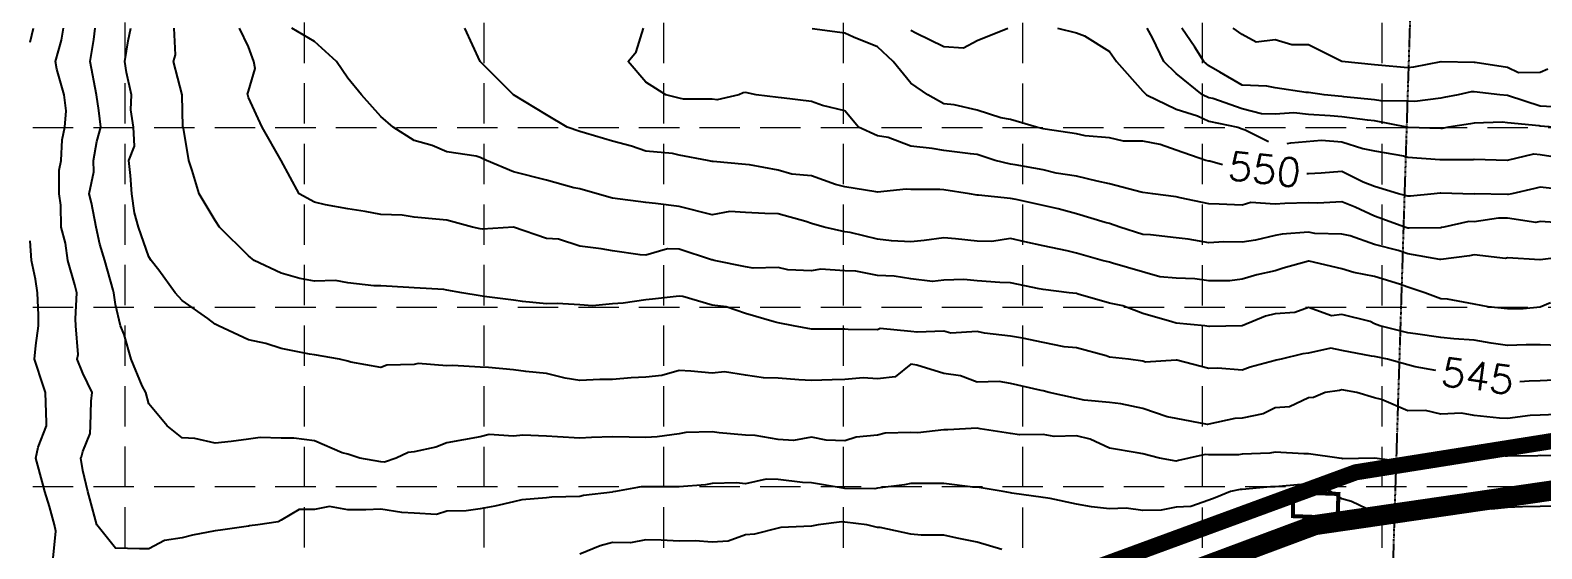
# Model space of a CAD drawing. Header units: inches. Extents: x 8135 to 11700, y -938 to 4760.
# Drawn here: x 9337 to 10086, y 1881 to 2137 of the extents above; entities that cross this region are included whole.
import ezdxf
from ezdxf.enums import TextEntityAlignment as Align

# ---------------------------------------------------------------- set-up
doc = ezdxf.new("R2010")
doc.units = ezdxf.units.IN
doc.header["$MEASUREMENT"] = 0
for name, pattern in [('DASHED', [0.75, 0.5, -0.25]), ('HIDDEN', [0.375, 0.25, -0.125]), ('HIDDEN2', [0.1875, 0.125, -0.0625]), ('PHANTOM', [2.5, 1.25, -0.25, 0.25, -0.25, 0.25, -0.25])]:
    doc.linetypes.add(name, pattern=pattern)
for name, color, linetype in [('EC', 35, 'DASHED'), ('FINAL-REMEDIATION-2-27-07', 31, 'HIDDEN2'), ('GRID', 254, 'HIDDEN'), ('LIMITS OF DISTURBANCE', 1, 'HIDDEN'), ('PH1-BNDY', 1, 'PHANTOM'), ('PH2-BNDY', 1, 'PHANTOM'), ('XCONC', 8, 'Continuous')]:
    doc.layers.add(name, color=color, linetype=linetype)
doc.styles.add('Style-simple', font='simple.shx')

msp = doc.modelspace()

# ---------------------------------------------------------------- linework, layer by layer
at = {"layer": 'EC', "color": 35, "linetype": 'Continuous', "flags": 128}
for points, elevation in [([(9337.43, 2131.55), (9339.01, 2138.41)], 541), ([(10092.23, 1901.61), (10084.92, 1901.49), (10076.13, 1901.34), (10068.67, 1901.08), (10060.92, 1900.16), (10052.17, 1900.78), (10044.93, 1899.65), (10035.67, 1899.65), (10028.95, 1899.24), (10019.42, 1899.24), (10012.35, 1899.48), (10002.92, 1898.49), (9991.55, 1903.96), (9986.67, 1905.37), (9981.02, 1908.91), (9970.17, 1912.3), (9966.63, 1912.46), (9953.67, 1911.27), (9951.44, 1911.17), (9937.42, 1909.96), (9936.38, 1909.95), (9931.6, 1908.91), (9924.05, 1905.78), (9920.92, 1904.69), (9911.96, 1901.51), (9904.67, 1901.11), (9897.31, 1899.77), (9888.17, 1899.48), (9879.92, 1900.66), (9871.67, 1900.34), (9862.84, 1901.38), (9855.42, 1902.72), (9842.3, 1905.54), (9838.92, 1906), (9823.41, 1908.16), (9822.67, 1908.34), (9819.01, 1908.91), (9806.17, 1911.05), (9804.07, 1911.01), (9789.67, 1912.84), (9785.68, 1912.97), (9773.42, 1912.97), (9770.17, 1912.17), (9756.92, 1910.61), (9755.54, 1910.32), (9740.67, 1910.5), (9738.82, 1910.77), (9724.17, 1913.18), (9719.64, 1913.45), (9707.67, 1914.89), (9701.65, 1915.03), (9691.42, 1912.75), (9687.11, 1913.23), (9674.92, 1912.84), (9671.63, 1912.25), (9658.67, 1911.3), (9656.38, 1911.2), (9642.17, 1911.2), (9639.85, 1911.23), (9627.17, 1908.91), (9625.89, 1908.7), (9625.67, 1908.66), (9611.37, 1906.93), (9609.42, 1906.39), (9595.67, 1906.16), (9592.92, 1905.74), (9580.74, 1904.79), (9576.67, 1903.89), (9567.41, 1901.67), (9560.17, 1900.32), (9553.15, 1899.44), (9543.67, 1899.26), (9538.57, 1897.6), (9527.42, 1898.21), (9521.3, 1898.54), (9510.92, 1900.27), (9503.54, 1899.91), (9494.67, 1899.91), (9485.51, 1901.58), (9478.17, 1899.96), (9470.49, 1900.09), (9461.67, 1894.7), (9460.14, 1893.97), (9450.07, 1892.41), (9445.94, 1891.89), (9445.42, 1891.72), (9431.62, 1889.71), (9428.92, 1889.38), (9417.72, 1887.29), (9412.67, 1885.95), (9403.96, 1884.63), (9396.17, 1880.62), (9391.46, 1880.62), (9379.67, 1880.95), (9370.44, 1892.41), (9366.98, 1905.3), (9365.95, 1908.91), (9363.42, 1919.41), (9362.45, 1925.41), (9362.74, 1926.07), (9363.42, 1928.78), (9367.17, 1937.72), (9367.23, 1941.41), (9367.61, 1953.66), (9368.11, 1957.91), (9363.42, 1967.58), (9360.71, 1974.41), (9361.09, 1976.74), (9360.02, 1990.91), (9359.82, 1994.51), (9360.44, 2007.41), (9359.5, 2011.22), (9356.03, 2023.41), (9354.96, 2031.88), (9352.74, 2039.91), (9352.53, 2050.8), (9351.82, 2056.41), (9351.82, 2068.02), (9352.7, 2072.91), (9353.21, 2083.12), (9354.6, 2089.41), (9355.17, 2097.41), (9354.22, 2105.41), (9350.66, 2118.17), (9349.91, 2121.91), (9352.92, 2132.41), (9353.91, 2138.41)], 542), ([(10100.28, 1926.52), (10084.92, 1926.73), (10083.78, 1926.54), (10068.67, 1926.36), (10067.56, 1926.49), (10052.17, 1927.44), (10050.16, 1927.36), (10043.92, 1925.41), (10037.87, 1923.21), (10035.67, 1922.83), (10021.29, 1923.52), (10019.42, 1923.35), (10002.92, 1925.41), (9986.98, 1925.1), (9986.67, 1925.22), (9985.3, 1925.41), (9970.17, 1927.67), (9967.93, 1927.58), (9953.67, 1928.39), (9951.07, 1927.97), (9937.42, 1927.41), (9935.61, 1927.17), (9920.92, 1927.04), (9918.98, 1927.32), (9910.99, 1925.41), (9905.86, 1924.21), (9904.67, 1923.98), (9896.42, 1925.41), (9888.17, 1927.56), (9885.42, 1928.08), (9871.67, 1930.43), (9862.04, 1934.89), (9855.42, 1936.52), (9844.28, 1936.22), (9838.92, 1937.24), (9827.17, 1936.98), (9822.67, 1937.63), (9807.61, 1940.02), (9806.17, 1940.29), (9791.6, 1939.54), (9789.67, 1939.51), (9776.87, 1938.02), (9773.42, 1938.12), (9760.7, 1937.75), (9756.92, 1936.76), (9746.36, 1935.81), (9740.67, 1934.11), (9731.51, 1934.3), (9724.17, 1935.8), (9715.2, 1934.12), (9707.67, 1934.62), (9696.3, 1936.61), (9691.42, 1936.77), (9678.46, 1937.98), (9674.92, 1938.41), (9661.92, 1938.21), (9658.67, 1937.56), (9647.76, 1935.99), (9642.17, 1935.72), (9625.67, 1935.99), (9615.29, 1935.64), (9609.42, 1935.34), (9598.42, 1936.08), (9592.92, 1936.27), (9581.27, 1936.88), (9576.67, 1936.41), (9564.57, 1937.14), (9560.17, 1936.08), (9543.67, 1932.97), (9538.15, 1930.85), (9527.42, 1928.53), (9524.55, 1928.19), (9518.62, 1925.41), (9512.88, 1923.45), (9510.92, 1923.58), (9500.58, 1925.41), (9494.67, 1927.41), (9491.92, 1928.08), (9478.17, 1933.97), (9467.92, 1935.36), (9461.67, 1935.36), (9451.29, 1935.63), (9445.42, 1934.91), (9436.95, 1933.63), (9428.92, 1932.94), (9418.92, 1935.26), (9412.67, 1935.48), (9405.17, 1941.41), (9396.17, 1952.41), (9394.63, 1957.91), (9392.76, 1961.32), (9387.42, 1974.41), (9383.92, 1986.67), (9382.19, 1990.91), (9379.67, 2001.52), (9378.77, 2007.41), (9378.44, 2008.62), (9374.32, 2023.41), (9371.81, 2031.39), (9370.09, 2039.91), (9367.81, 2051.96), (9366.67, 2056.41), (9368.95, 2067.3), (9368.74, 2072.91), (9370.39, 2082.34), (9372.38, 2089.41), (9371.36, 2097.6), (9370.18, 2105.41), (9367.12, 2121.91), (9368.93, 2132.82), (9369.61, 2138.41)], 543), ([(10101.42, 1947.34), (10084.92, 1946.7), (10079.91, 1946.5), (10068.67, 1945.06), (10064.78, 1945.3), (10052.17, 1946.58), (10045.94, 1947.65), (10035.67, 1947.26), (10028.09, 1949.11), (10019.42, 1948.96), (10006.32, 1954.51), (10002.92, 1955.29), (9994.17, 1957.91), (9986.67, 1959.25), (9985.6, 1958.99), (9978.42, 1957.91), (9972.59, 1955.5), (9970.17, 1955.37), (9960.79, 1950.8), (9953.67, 1950.41), (9947.73, 1947.45), (9937.42, 1945.29), (9933.76, 1945.08), (9920.92, 1942.25), (9920.22, 1942.13), (9904.67, 1945.1), (9900.2, 1945.89), (9888.17, 1949.97), (9877.24, 1952.34), (9871.67, 1952.94), (9859.1, 1954.18), (9855.42, 1955.01), (9841.79, 1957.91), (9838.92, 1958.81), (9837.91, 1958.94), (9822.67, 1962.48), (9817.09, 1963.49), (9806.17, 1963.16), (9797.92, 1966.16), (9789.67, 1967.34), (9776.29, 1971.5), (9773.42, 1971.94), (9765.63, 1965.7), (9756.92, 1964.76), (9749.73, 1965.21), (9740.67, 1964.39), (9734.42, 1964.17), (9724.17, 1963.99), (9717.87, 1964.21), (9707.67, 1965.06), (9700.39, 1965.31), (9691.42, 1966.53), (9681.11, 1968.22), (9674.92, 1967.48), (9664.45, 1968.54), (9658.67, 1968.91), (9650.16, 1966.43), (9642.17, 1965.57), (9634.9, 1965.18), (9625.67, 1964.33), (9619.35, 1964.33), (9609.42, 1963.94), (9602.3, 1965.04), (9592.92, 1967.42), (9582.69, 1968.3), (9576.67, 1969.17), (9564.23, 1970.36), (9560.17, 1970.49), (9546.67, 1971.41), (9543.67, 1971.11), (9529.54, 1972.26), (9527.42, 1971.8), (9513.89, 1971.45), (9510.92, 1970.29), (9496.09, 1972.98), (9494.67, 1973.47), (9490.55, 1974.41), (9478.17, 1976.56), (9475.7, 1976.89), (9461.67, 1979.69), (9454.03, 1982.17), (9445.42, 1984), (9430.57, 1990.91), (9428.92, 1991.83), (9425.31, 1994.58), (9412.67, 2003.56), (9409.17, 2007.41), (9401.12, 2018.61), (9397.35, 2023.41), (9396.17, 2025.24), (9391.1, 2039.91), (9389.1, 2046.98), (9387.67, 2056.41), (9387.13, 2065.46), (9386.27, 2072.91), (9389.1, 2079.98), (9388.56, 2089.41), (9387.28, 2098.04), (9387.54, 2105.41), (9385.09, 2116.49), (9384.27, 2121.91), (9385.95, 2132.13), (9387.27, 2138.41)], 544), ([(10033.21, 1968.87), (10023.04, 1970.74), (10019.42, 1971.59), (10009.38, 1974.41), (10002.92, 1975.82), (10001.4, 1975.96), (9986.67, 1978.85), (9981.17, 1979.91), (9970.17, 1977.37), (9967.39, 1977.19), (9956.59, 1974.41), (9954.18, 1973.9), (9953.67, 1973.78), (9941.24, 1970.54), (9937.42, 1969.07), (9925.24, 1970.09), (9920.92, 1969.81), (9905.04, 1974.04), (9904.67, 1973.94), (9889.51, 1973.07), (9888.17, 1973.46), (9881.1, 1974.41), (9871.67, 1975.46), (9869.96, 1976.15), (9855.42, 1980.12), (9849.24, 1980.6), (9838.92, 1982.8), (9828.64, 1984.85), (9822.67, 1985.79), (9809.73, 1987.35), (9806.17, 1988.16), (9793.21, 1987.37), (9789.67, 1988.28), (9776.44, 1987.85), (9773.42, 1988.26), (9758.22, 1989.62), (9756.92, 1989.02), (9742.32, 1989.24), (9740.67, 1989.33), (9725.76, 1989.33), (9724.17, 1989.28), (9715.29, 1990.91), (9707.67, 1992.53), (9705.72, 1992.89), (9691.42, 1997.04), (9681.89, 2000.44), (9674.92, 2001.14), (9660.53, 2005.52), (9658.67, 2005.63), (9645.39, 2004.19), (9642.17, 2003.94), (9630.92, 2002.16), (9625.67, 2001.91), (9615.78, 2000.95), (9609.42, 2001.35), (9598.3, 2002.03), (9592.92, 2001.91), (9581.03, 2002.98), (9576.67, 2003.71), (9562.09, 2005.49), (9560.17, 2005.85), (9551.01, 2007.41), (9543.67, 2008.72), (9542.16, 2008.9), (9527.42, 2009.85), (9524.86, 2009.9), (9510.92, 2010.74), (9507.47, 2010.81), (9494.67, 2012.24), (9488.53, 2013.36), (9478.17, 2013.12), (9470.89, 2014.47), (9461.67, 2017.08), (9448.25, 2023.41), (9445.42, 2025.61), (9431.12, 2039.91), (9428.92, 2043.21), (9421.05, 2056.41), (9417.62, 2067.89), (9415.92, 2072.91), (9413.23, 2088.84), (9413.05, 2089.41), (9412.67, 2105.41), (9408.41, 2121.91), (9409.33, 2125.25), (9408.66, 2138.41)], 545), ([(10094.59, 1981.24), (10084.92, 1981.62), (10077.89, 1981.55), (10068.67, 1981.27), (10060.62, 1982.47), (10052.17, 1983.93), (10042.07, 1984.51), (10035.67, 1985.21), (10023.23, 1987.05), (10019.42, 1987.55), (10005.46, 1990.91), (10002.92, 1992.01), (10000.68, 1993.19), (9986.67, 1996.55), (9981.57, 1996.02), (9970.17, 2000.05), (9963.5, 1997.58), (9953.67, 1997), (9948.83, 1995.83), (9937.42, 1990.91), (9921.14, 1990.7), (9920.92, 1990.71), (9918.89, 1990.91), (9904.67, 1992.37), (9902.57, 1993.01), (9888.17, 1997.12), (9878.21, 2000.88), (9871.67, 2002.19), (9856.18, 2006.64), (9855.42, 2006.92), (9851.76, 2007.41), (9838.92, 2008.92), (9836.93, 2009.38), (9822.67, 2012.3), (9817.41, 2012.51), (9806.17, 2013.25), (9799.53, 2013.86), (9789.67, 2013.56), (9784.11, 2012.89), (9773.42, 2014.27), (9765.06, 2015.52), (9756.92, 2015.84), (9746.18, 2017.99), (9740.67, 2018.16), (9728.59, 2019.12), (9724.17, 2018.3), (9712.44, 2018.79), (9707.67, 2019.82), (9695.28, 2019.61), (9691.42, 2020.21), (9676.02, 2023.41), (9674.92, 2023.61), (9674.68, 2023.66), (9658.67, 2028.91), (9652.88, 2029.2), (9642.17, 2025.93), (9639.38, 2026.2), (9625.67, 2028.19), (9620, 2029.17), (9609.42, 2030.51), (9598.99, 2033.85), (9592.92, 2034.2), (9576.67, 2039.91), (9561.3, 2038.79), (9560.17, 2038.96), (9556.37, 2039.91), (9543.67, 2043.28), (9540.06, 2043.58), (9527.42, 2044.86), (9521.53, 2045.8), (9510.92, 2046.05), (9503.28, 2047.67), (9494.67, 2048.99), (9483.67, 2050.91), (9478.17, 2052.19), (9470.61, 2056.41), (9461.67, 2072.91), (9452.3, 2089.41), (9445.42, 2104.08), (9445.1, 2105.41), (9445.05, 2105.79), (9445.42, 2107.24), (9448.85, 2118.44), (9448.08, 2121.91), (9445.42, 2129.24), (9441.08, 2138.41)], 546), ([(10090, 2002.33), (10084.92, 2000.28), (10076.5, 1999.47), (10068.67, 1999.37), (10059.15, 2000.44), (10052.17, 2001.65), (10038.97, 2004.11), (10035.67, 2004.37), (10027.83, 2007.41), (10019.42, 2010.11), (10015.16, 2011.55), (10002.92, 2015.5), (9992.71, 2017.47), (9986.67, 2019.29), (9970.6, 2022.99), (9970.17, 2022.97), (9957.71, 2019.5), (9953.67, 2018.15), (9944.69, 2016.26), (9937.42, 2014.06), (9931.32, 2013.33), (9920.92, 2013.19), (9913.88, 2014.34), (9904.67, 2014.64), (9896.57, 2015.27), (9873.12, 2022.01), (9871.67, 2022.48), (9867.98, 2023.41), (9855.42, 2026.96), (9850.67, 2028.16), (9838.92, 2030.67), (9829.84, 2032.64), (9822.67, 2034.27), (9813.4, 2032.68), (9806.17, 2032.92), (9795.51, 2034.07), (9789.67, 2034.53), (9780.02, 2033.21), (9773.42, 2032.64), (9763.78, 2033.05), (9756.92, 2033.92), (9743.38, 2037.16), (9740.67, 2037.6), (9730.46, 2039.91), (9724.17, 2041.74), (9721.42, 2042.66), (9707.67, 2046.41), (9701.07, 2046.61), (9691.42, 2047.19), (9683.81, 2047.53), (9674.92, 2045.91), (9658.67, 2050.11), (9646.99, 2051.6), (9642.17, 2052.05), (9625.67, 2054.23), (9618.09, 2056.41), (9609.42, 2058.81), (9606.55, 2059.28), (9592.92, 2063.11), (9576.67, 2067.24), (9563.23, 2072.91), (9560.17, 2074.29), (9558.11, 2074.97), (9543.67, 2077.12), (9536.45, 2080.24), (9527.42, 2082.72), (9517.11, 2089.41), (9510.92, 2094.74), (9501.49, 2105.41), (9494.67, 2113.66), (9489.03, 2121.91), (9478.17, 2131.73), (9466.95, 2138.41)], 547), ([(10099.36, 2025.47), (10084.92, 2023.6), (10084.67, 2023.67), (10068.67, 2024.62), (10067.72, 2024.37), (10052.17, 2026.13), (10049.94, 2025.65), (10035.67, 2023.88), (10035.22, 2023.87), (10019.42, 2026.71), (10014.55, 2028.29), (10002.92, 2031.31), (9990.9, 2035.62), (9986.67, 2036.4), (9973.4, 2036.68), (9970.17, 2037.35), (9957.13, 2036.45), (9953.67, 2035.75), (9943.9, 2033.34), (9937.42, 2032.46), (9928.21, 2032.63), (9920.92, 2032.06), (9910.6, 2033.89), (9904.67, 2034.64), (9892.01, 2036.07), (9888.17, 2036.28), (9876.8, 2039.91), (9871.67, 2041.64), (9869.46, 2042.16), (9855.42, 2046.51), (9846.34, 2049), (9838.92, 2050.66), (9825.46, 2053.58), (9822.67, 2054.11), (9806.82, 2055.77), (9806.17, 2055.64), (9802.37, 2056.41), (9789.67, 2058.31), (9787.62, 2058.5), (9773.42, 2058.5), (9771.1, 2058.73), (9756.92, 2057.18), (9755.95, 2057.4), (9740.67, 2059.77), (9736.07, 2061.01), (9724.17, 2065.28), (9714.44, 2066.15), (9707.67, 2068.06), (9693.54, 2070.76), (9691.42, 2070.82), (9675.44, 2072.39), (9674.92, 2072.42), (9672.76, 2072.91), (9658.67, 2075.59), (9655.32, 2076.26), (9642.17, 2077.56), (9635.15, 2079.93), (9625.67, 2082.45), (9612.31, 2086.48), (9609.42, 2087.25), (9603.14, 2089.41), (9592.92, 2095.53), (9576.67, 2105.41), (9560.17, 2121.91), (9552.56, 2138.41)], 548), ([(10099.61, 2041.72), (10084.92, 2042.63), (10082.74, 2042.13), (10068.67, 2044.27), (10064.25, 2044.33), (10052.17, 2042.52), (10049.49, 2042.59), (10037.25, 2039.91), (10035.95, 2039.63), (10035.67, 2039.6), (10020.03, 2039.29), (10019.42, 2039.4), (10017.85, 2039.91), (10002.92, 2045.22), (9993.28, 2049.71), (9986.67, 2052.36), (9974.78, 2051.8), (9970.17, 2051.88), (9958.51, 2051.57), (9953.67, 2051.22), (9941.65, 2052.12), (9937.42, 2050.69), (9926.04, 2051.3), (9920.92, 2051.44), (9906.64, 2054.42), (9904.67, 2054.89), (9893.12, 2056.41), (9888.17, 2057.08), (9887.32, 2057.26), (9871.67, 2061.28), (9865.55, 2062.63), (9855.42, 2065.17), (9845.29, 2066.55), (9838.92, 2068.27), (9824.91, 2070.64), (9822.67, 2071.08), (9815.11, 2072.91), (9806.17, 2075.85), (9802.92, 2076.16), (9789.67, 2077.9), (9783.92, 2078.75), (9773.42, 2079.92), (9762.06, 2084.28), (9756.92, 2085.05), (9747.45, 2089.41), (9740.67, 2097.41), (9729.67, 2100.08), (9724.17, 2102.08), (9709.25, 2103.89), (9707.67, 2104.13), (9696.84, 2105.41), (9691.42, 2106.59), (9690.39, 2106.44), (9688.12, 2105.41), (9677.46, 2102.95), (9674.92, 2103.28), (9660.84, 2103.28), (9658.67, 2103.68), (9652.07, 2105.41), (9642.17, 2111.6), (9633.49, 2121.91), (9637.46, 2126.62), (9640.95, 2138.41)], 549), ([(9927.61, 2070.75), (9921.36, 2072.48), (9920.92, 2072.5), (9919.38, 2072.91), (9904.67, 2077.97), (9896.84, 2080.75), (9888.17, 2082.48), (9878.6, 2082.48), (9871.67, 2084.16), (9859.69, 2085.08), (9855.42, 2086.03), (9839.92, 2088.41), (9838.92, 2088.55), (9835.5, 2089.41), (9822.67, 2093.16), (9817.91, 2094.03), (9806.17, 2097.72), (9794.8, 2100.44), (9789.67, 2100.98), (9781.77, 2105.41), (9773.42, 2111.22), (9764.54, 2121.91), (9756.92, 2129.08), (9745.03, 2133.98), (9740.67, 2135.96), (9724.43, 2138.15)], 550), ([(9773.42, 2137.45), (9775.75, 2136.05), (9789.67, 2129.38), (9799.44, 2128.64), (9806.17, 2132.22), (9821.41, 2138.41)], 551), ([(9846, 2138.41), (9855.42, 2136.05), (9859.25, 2134.53), (9871.67, 2126.79), (9875.13, 2121.91), (9888.17, 2107.21), (9890.08, 2105.41), (9904.67, 2098.26), (9915.2, 2095.04), (9920.92, 2092.31), (9935.15, 2089.41), (9937.42, 2088.51), (9938.78, 2088.04), (9950.33, 2082.36)], 551), ([(10091.52, 2089.41), (10084.92, 2089.81), (10084.32, 2090.01), (10068.67, 2091.56), (10066.18, 2091.83), (10052.17, 2091.43), (10050.44, 2091.09), (10039.56, 2089.41), (10036.29, 2088.79), (10035.67, 2088.79), (10019.58, 2089.25), (10019.42, 2089.26), (10018.87, 2089.41), (10002.92, 2092.46), (9999.48, 2092.8), (9986.67, 2094.47), (9980.91, 2095), (9970.17, 2095.68), (9962.95, 2096.42), (9953.67, 2095.79), (9946.99, 2095.99), (9937.42, 2098.5), (9922.89, 2103.5), (9920.92, 2103.9), (9917.77, 2105.41), (9904.67, 2116.02), (9898.56, 2121.91), (9892.89, 2133.7), (9890.26, 2138.41)], 552), ([(10091.15, 2099.37), (10084.92, 2099.75), (10069.13, 2104.96), (10068.67, 2105.01), (10064.87, 2105.41), (10052.17, 2106.87), (10050.69, 2106.9), (10044.32, 2105.41), (10037.14, 2103.99), (10035.67, 2103.77), (10022.78, 2102.1), (10019.42, 2102.18), (10006.04, 2102.39), (10002.92, 2102.99), (9987.62, 2104.48), (9986.67, 2104.6), (9977.87, 2105.41), (9970.17, 2106.55), (9968.97, 2106.61), (9953.67, 2108.8), (9949.52, 2109.63), (9937.42, 2110.15), (9926.29, 2116.55), (9920.92, 2119.77), (9918.38, 2121.91), (9913.88, 2129.06), (9907.55, 2138.41)], 553), ([(10088.65, 2118.18), (10084.92, 2116.5), (10074.17, 2116.33), (10068.67, 2118.86), (10052.67, 2121.42), (10052.17, 2121.47), (10035.82, 2121.76), (10035.67, 2121.73), (10022.16, 2119.13), (10019.42, 2118.72), (10004.69, 2120.14), (10002.92, 2120.18), (9986.67, 2121.91), (9970.17, 2130.16), (9961.92, 2130.16), (9953.67, 2132.59), (9944.27, 2131.46), (9937.42, 2135.19), (9932.87, 2138.41)], 554), ([(9959.61, 2081.36), (9961.52, 2081.56), (9976.58, 2083), (9986.67, 2082.11), (9997.09, 2078.83), (10002.92, 2077.58), (10017.21, 2075.12), (10019.42, 2074.53), (10035.21, 2073.39), (10035.67, 2073.37), (10051.71, 2073.37), (10052.17, 2073.46), (10068.49, 2073.1), (10068.67, 2073.1), (10081.67, 2076.21), (10084.92, 2075.87), (10100.92, 2073.41)], 551), ([(10099.91, 2057.93), (10084.92, 2059.61), (10082.31, 2059.07), (10070.89, 2056.41), (10069.08, 2055.99), (10068.67, 2056.06), (10052.29, 2056.29), (10052.17, 2056.27), (10046.67, 2056.41), (10035.67, 2056.74), (10035.32, 2056.77), (10032.42, 2056.41), (10020.65, 2055.16), (10019.42, 2055.14), (10014.71, 2056.41), (10002.92, 2060), (9997.22, 2062.2), (9986.67, 2067.41), (9976.5, 2066.59), (9970.17, 2066.31), (9969.37, 2066.24)], 550), ([(9348.78, 1875.91), (9350.1, 1889.24), (9349.5, 1892.41), (9346.92, 1901.58), (9344.68, 1908.91), (9343.88, 1912), (9340.28, 1925.41), (9341.35, 1930.9), (9345.43, 1941.41), (9345.47, 1942.89), (9344.92, 1957.91), (9344.02, 1960.86), (9339.47, 1974.41), (9340.18, 1981.26), (9341.57, 1990.91), (9341.57, 1996.34), (9340.95, 2007.41), (9340.08, 2014.15), (9338.12, 2023.41), (9337.32, 2033.16)], 541), ([(10095.12, 1964.21), (10084.92, 1963.73), (10079.38, 1963.54), (10074.84, 1963.32)], 545), ([(9818.44, 1880.14), (9806.17, 1883.87), (9796.27, 1885.81), (9789.67, 1887.38), (9778.38, 1887.38), (9773.42, 1887.77), (9758.24, 1891.09), (9756.92, 1891.12), (9751.51, 1892.41), (9740.67, 1893.73), (9739.14, 1893.95), (9727.47, 1892.41), (9724.17, 1891.69), (9709.05, 1891.04), (9707.67, 1890.76), (9695.97, 1887.79), (9691.42, 1887.5), (9682.92, 1884.42), (9674.92, 1883.89), (9666.51, 1884.45), (9658.67, 1884.31), (9649.79, 1884.79), (9642.17, 1884.94), (9634.58, 1883.51), (9625.67, 1883.64), (9619.58, 1882.1), (9609.42, 1877.94)], 541)]:
    msp.add_lwpolyline(points, dxfattribs=dict(at, elevation=elevation))
at = {"layer": 'FINAL-REMEDIATION-2-27-07', "const_width": 10}
msp.add_lwpolyline([(9664.05, 3201.67), (9642.16, 3187.9), (9609.8, 3162.65), (9591.13, 3074.11), (9589.45, 3014.77), (9585.16, 2999.07), (9581.03, 2923.96), (10590.7, 2259.38), (10403.21, 2032.29), (10164.01, 1920.1), (9973.41, 1892.32), (9608.73, 1756.27), (9208.5, 1502.51)], dxfattribs=at)
at = {"layer": 'GRID', "color": 252, "linetype": 'HIDDEN', "lineweight": 0, "ltscale": 80}
for p, q in [((9384.37, -488.85), (9384.37, 4667.09)), ((9473.26, -488.86), (9473.26, 4667.09)), ((9562.15, -488.87), (9562.15, 4667.09)), ((9651.05, -488.89), (9651.05, 4667.09)), ((9739.94, -488.9), (9739.94, 4667.09)), ((9828.83, -488.92), (9828.83, 4667.09)), ((9917.73, -488.93), (9917.73, 4667.09)), ((10006.62, -488.94), (10006.62, 4667.09)), ((8228.76, 2089.2), (11606.69, 2089.2)), ((8228.76, 2000.31), (11606.69, 2000.31)), ((8228.76, 1911.41), (11606.69, 1911.41))]:
    msp.add_line(p, q, dxfattribs=at)
at = {"layer": 'LIMITS OF DISTURBANCE', "color": 1, "ltscale": 150, "const_width": 8}
msp.add_lwpolyline([(9733.71, 3335.71), (9577.44, 3177.33), (9556.1, 3077.45), (9547.93, 2909.69), (10565.29, 2253.35), (10396.24, 2047.49), (10167.26, 1946.1), (9993.6, 1918.45), (9595.21, 1772.09), (9209.48, 1527.83)], dxfattribs=at)
at = {"layer": 'PH1-BNDY'}
msp.add_line((10054.06, 3217.21), (9993.07, 1270.04), dxfattribs=at)
at = {"layer": 'PH2-BNDY'}
msp.add_line((10054.06, 3217.21), (9993.07, 1270.04), dxfattribs=at)
at = {"layer": 'XCONC', "const_width": 2}
msp.add_lwpolyline([(9962.59, 1908.53), (9985.01, 1907.72), (9984.6, 1895.91), (9962.52, 1896.73)], close=True, dxfattribs=at)

# ---------------------------------------------------------------- texts
at = {"layer": 'EC', "color": 35, "style": 'Style-simple'}
for s, rotation, p in [('550', 353.83294, (9948.47, 2068.48, 550)), ('545', 352.40128, (10053.97, 1966.09, 545))]:
    msp.add_text(s, height=14, rotation=rotation, dxfattribs=at).set_placement(p, align=Align.MIDDLE_CENTER)

doc.saveas('drawing.dxf')
